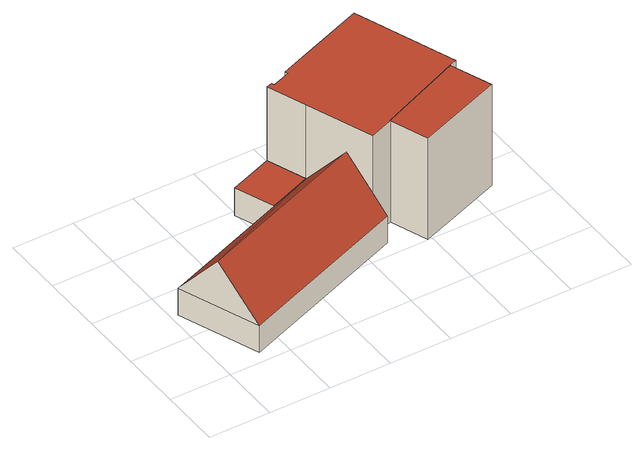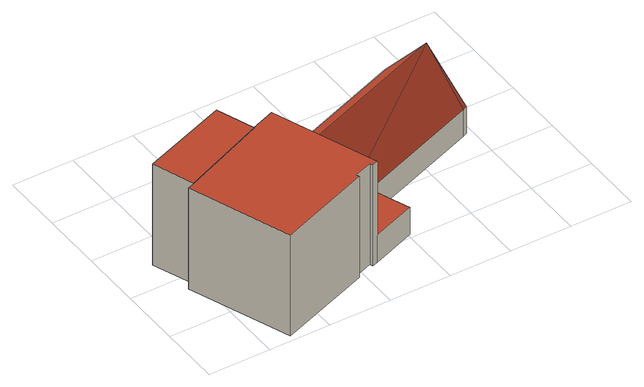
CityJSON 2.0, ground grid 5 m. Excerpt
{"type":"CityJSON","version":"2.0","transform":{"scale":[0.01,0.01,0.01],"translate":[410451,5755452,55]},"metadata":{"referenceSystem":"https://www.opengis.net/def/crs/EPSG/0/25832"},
"CityObjects":{
"building1":{"type":"Building","attributes":{"Gemeindeschluessel":"05515000","Geometrietyp2DReferenz":"3000","function":"31001_1000","roofType":"5000","measuredHeight":6.43},"geometry":[{"type":"Solid","lod":"2","boundaries":[[[[0,1,2,3]],[[4,5,1,0]],[[6,7,5,4]],[[8,9,7,6]],[[10,11,9,8]],[[12,13,11,10]],[[3,2,13,12]],[[14,15,16,8,6]],[[15,0,16]],[[0,3,12,16]],[[10,16,12]],[[14,6,4]],[[15,14,4,0]],[[16,10,8]],[[1,5,7,9,11,13,2]]]],"semantics":{"surfaces":[{"type":"WallSurface"},{"type":"RoofSurface"},{"type":"GroundSurface"}],"values":[[0,0,0,0,0,0,0,1,1,1,1,0,0,0,2]]}}]},
"building2":{"type":"Building","attributes":{"Gemeindeschluessel":"05515000","Geometrietyp2DReferenz":"3000","function":"31001_1000"},"address":[{"country":"Germany","locality":"Münster","thoroughfareNumber":"297","thoroughfareName":"Hofkamp"}],"children":["building2-1","building2-2","building2-3"]},
"building2-1":{"type":"BuildingPart","attributes":{"roofType":"1000","measuredHeight":2.45},"parents":["building2"],"geometry":[{"type":"Solid","lod":"2","boundaries":[[[[17,18,19,20]],[[21,22,18,17]],[[20,19,23,24]],[[21,17,20,24]],[[18,22,23,19]],[[22,21,24,23]]]],"semantics":{"surfaces":[{"type":"WallSurface"},{"type":"RoofSurface"},{"type":"GroundSurface"},{"type":"ClosureSurface"}],"values":[[0,0,0,1,2,3]]}}]},
"building2-2":{"type":"BuildingPart","attributes":{"roofType":"9999","measuredHeight":9.01},"parents":["building2"],"geometry":[{"type":"Solid","lod":"2","boundaries":[[[[25,26,27,28,29]],[[27,30,31,28]],[[26,32,30,27]],[[28,31,33,29]],[[32,26,25,34]],[[34,25,29,33]],[[30,32,34,33,31]]]],"semantics":{"surfaces":[{"type":"RoofSurface"},{"type":"WallSurface"},{"type":"GroundSurface"}],"values":[[0,1,1,1,1,1,2]]}}]},
"building2-3":{"type":"BuildingPart","attributes":{"roofType":"9999","measuredHeight":9.02},"parents":["building2"],"geometry":[{"type":"Solid","lod":"2","boundaries":[[[[35,36,37,38,39,40,41,42,43,44,45,46,47]],[[25,46,45,26]],[[44,48,32,26,45]],[[43,24,23,48,44]],[[24,43,42,21]],[[41,49,22,21,42]],[[40,50,49,41]],[[39,51,50,40]],[[38,52,51,39]],[[37,53,52,38]],[[36,54,53,37]],[[35,55,54,36]],[[47,29,33,55,35]],[[29,47,46,25]],[[32,34,25,26]],[[22,23,24,21]],[[34,33,29,25]],[[32,48,23,22,49,50,51,52,53,54,55,33,34]]]],"semantics":{"surfaces":[{"type":"RoofSurface"},{"type":"WallSurface"},{"type":"GroundSurface"}],"values":[[0,1,1,1,1,1,1,1,1,1,1,1,1,1,1,1,1,2]]}}]}
},
"vertices":[
[1460,1279,262],[1460,1279,25],[1106,1146,25],[1106,1146,262],[1663,737,262],[1663,737,25],[1707,619,262],[1707,619,25],[298,92,262],[298,92,25],[51,746,262],[51,746,25],[85,761,262],[85,761,25],[1663,737,407],[1583,951,668],[173,424,668],
[987,1463,263],[987,1463,19],[1106,1146,19],[1106,1146,263],[1342,1596,263],[1342,1596,19],[1460,1279,19],[1460,1279,263],
[1854,816,919],[1856,811,919],[1969,506,919],[2667,764,919],[2542,1100,919],[1969,506,19],[2667,764,19],[1856,811,19],[2542,1100,19],[1854,816,19],
[2542,1101,920],[2603,1125,920],[2297,1949,920],[1538,1668,920],[1547,1643,920],[1400,1588,920],[1390,1613,920],[1342,1596,920],[1460,1279,920],[1663,737,920],[1856,811,920],[1854,816,920],[2542,1100,920],[1663,737,19],[1390,1613,19],[1400,1588,19],[1547,1643,19],[1538,1668,19],[2297,1949,19],[2603,1125,19],[2542,1101,19]
]}
